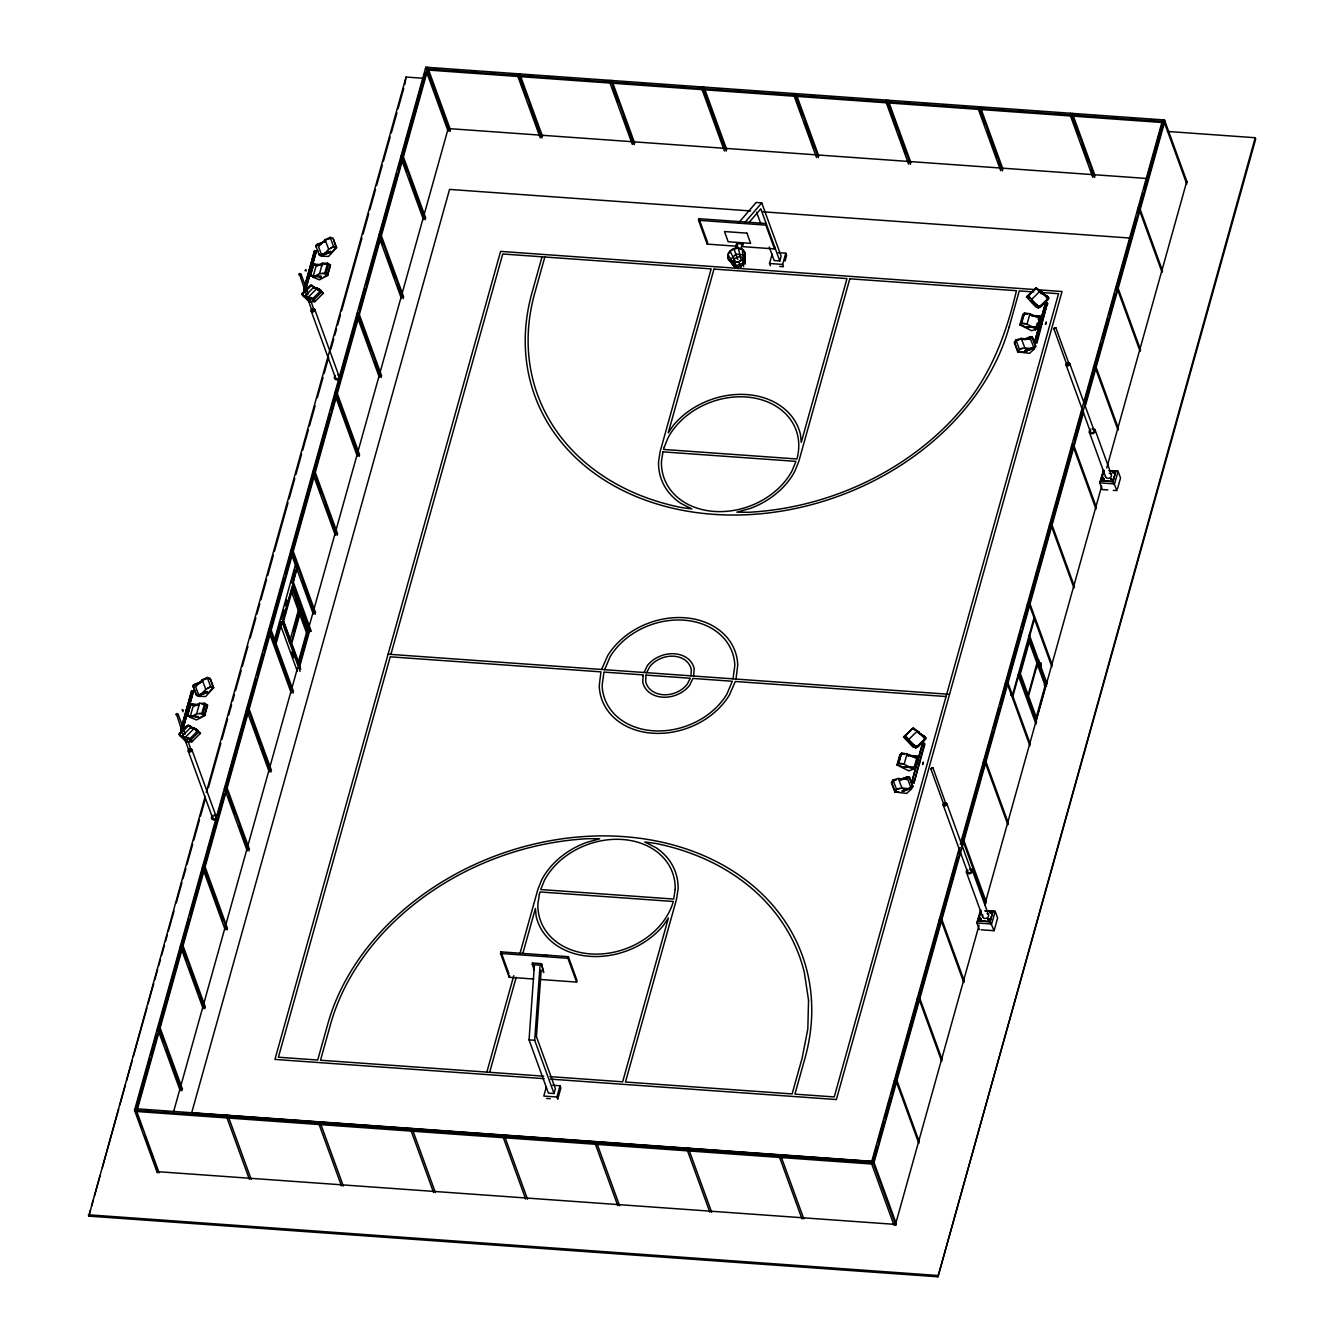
<?xml version="1.0" encoding="UTF-8"?>
<svg xmlns="http://www.w3.org/2000/svg" width="1344" height="1344" viewBox="0 0 1344 1344"><rect width="100%" height="100%" fill="white"/><g stroke="black" fill="none" stroke-linecap="round" stroke-linejoin="round"><path stroke-width="1.5" d="M691.001 675.847L691.286 669.581A23.621 18.665 -20 0 0 673.865 656.225A23.621 18.665 -20 0 0 649.79 666.624L646.649 672.689M1040.323 664.608L1041.264 664.675C1040.474 662.357 1041.23 661.769 1040.491 665.381L1040.861 666.322L1039.87 665.213L1039.819 666.254M541.212 970.049L536.424 1036.577L555.391 1088.707L554.047 1093.529L548.436 1093.126L529.049 1039.87L534.358 966.218M554.047 1093.529L534.677 1040.273L539.969 966.622M736.008 679.073L737.738 665.179A70.846 55.978 -20 0 0 684.6 617.753A70.846 55.978 -20 0 0 607.572 655.872L601.625 669.463M981.019 919.246L980.23 918.137L980.33 919.498M988.714 920.371L988.394 918.708L988.898 920.455M989.016 919.162L988.327 920.018M988.562 919.951L988.646 918.876L988.092 919.498M990.242 913.013L990.142 912.61C991.855 911.669 990.142 914.323 990.78 912.106M1102.937 478.716L1103.962 478.85L1102.987 479.186M1103.138 478.044L1103.928 479.153M1103.256 478.901L1103.407 478.111M1111.186 478.666L1111.908 479.741M1111.673 479.102L1111.555 480.11C1111.085 478.246 1112.21 479.539 1111.001 479.405M1113.286 473.038L1113.067 471.761M1113.622 473.088L1113.235 471.677L1113.252 472.97M1039.886 666.204L1040.256 663.516M1041.852 322.678L1042.138 324.223L1042.02 322.308M1040.105 663.398L1039.92 664.726M1053.814 328.541L1066.733 364.442L1068.144 364.896L1068.917 363.636L1055.83 327.701L1054.301 327.802M306.398 270.9L304.97 270.631L305.911 269.522M923.261 762.317L922.589 764.568L923.261 762.3M180.751 729.826L191.688 690.698L193.553 690.917L182.633 730.044L180.751 729.826L181.306 730.951L186.782 711.379M303.66 289.733L314.597 250.606L316.462 250.824L305.542 289.951L303.66 289.733L304.063 290.842L314.597 250.606M180.936 729.926L191.688 690.698M303.845 289.834L314.765 250.706L304.214 290.858M181.171 730.934L191.554 693.773M188.412 705.516L191.688 693.773M182.633 730.044L193.536 690.816M316.428 250.723L305.542 289.951M187.639 714.773L189.991 706.306A1.932 1.529 -20 0 1 192.276 704.861L197.803 705.247M190.025 717.293L192.948 706.843L199.567 703.298L204.691 703.265L207.631 705.113L204.725 715.562L196.543 719.93L190.025 717.293L196.661 713.731L201.768 713.698L204.725 715.562M312.934 277.2L315.857 266.75L322.476 263.206L327.6 263.172L330.54 265.02L327.634 275.47L319.452 279.838L312.934 277.2L319.553 273.638L324.677 273.605L327.634 275.47M196.661 713.731L199.567 703.298M319.553 273.638L322.476 263.206M310.514 273.974A1.73 1.361 -20 0 0 311.758 275.486L320.729 276.746M201.768 713.698L204.691 703.265M324.677 273.605L327.6 263.172M207.194 705.886L204.624 715.075L203.062 714.101L205.632 704.894L207.463 705.734M330.103 265.793L327.533 274.982L325.97 274.008L328.541 264.802L330.372 265.642M1167.365 131.443L1255.212 137.726L1255.699 139.054L937.944 1276.8L88.788 1216.118L205.128 796.471M206.254 792.422L406.056 77.045L424.872 78.389M88.788 1216.118L90.485 1210.07M91.61 1206.022L93.307 1199.957M94.433 1195.925L100.078 1175.714M102.346 1167.634L118.709 1109.018M119.834 1104.986L125.479 1084.776M126.605 1080.727L132.25 1060.517M133.375 1056.485L146.933 1007.983M148.058 1003.934L153.703 983.724M154.829 979.692L157.651 969.578M158.777 965.546L160.474 959.482M161.599 955.433L164.422 945.336M165.547 941.287L167.244 935.222M168.37 931.19L174.014 910.98M176.266 902.899L181.91 882.689M183.053 878.64L185.875 868.543M187.001 864.494L192.646 844.284M193.771 840.252L199.416 820.042M200.542 815.993L205.061 799.831M208.438 787.702L220.853 743.249M221.995 739.2L227.623 718.99M228.766 714.958L231.588 704.844M232.714 700.812L234.41 694.747M235.536 690.698L241.181 670.488M242.306 666.456L247.951 646.246M250.202 638.165L255.847 617.954M256.973 613.906L259.795 603.809M260.921 599.76L266.566 579.55M267.708 575.518L273.353 555.307M274.478 551.258L288.019 502.757M289.145 498.725L294.79 478.514M295.915 474.466L301.56 454.272M302.686 450.223L308.33 430.013M309.473 425.981L315.101 405.77M317.369 397.673L323.014 377.479M324.139 373.43L328.658 357.269M330.91 349.188L333.732 339.074M334.858 335.042L336.554 328.978M337.68 324.929L340.502 314.832M341.628 310.783L361.956 238.039M363.082 233.99L368.726 213.78M369.852 209.748L375.497 189.538M376.622 185.489L382.267 165.278M383.393 161.246L390.163 136.987M391.306 132.955L396.95 112.745M398.076 108.696L403.721 88.486M404.846 84.454L406.056 77.045M157.282 1172.741L134.534 1110.262L425.83 67.2L1164.475 119.969L1187.206 182.448M135.509 1109.354L149.621 1058.82M150.746 1054.771L156.391 1034.561M157.517 1030.512L188.58 919.346M189.706 915.298L216.804 818.261M217.93 814.229L223.574 794.018M224.7 789.97L255.746 678.787M256.889 674.738L262.534 654.528M263.659 650.496L283.987 577.718M285.113 573.67L290.758 553.459M291.883 549.41L329.7 413.986M330.842 409.937L357.941 312.917M359.066 308.868L364.711 288.658M365.837 284.609L396.883 173.426M398.009 169.394L425.107 72.358M427.678 67.334L136.382 1110.396L159.113 1172.858M274.378 640.332L295.411 565.034L297.259 565.169L292.908 583.33L297.662 566.278L295.814 566.143M275.352 639.425L279.871 623.28L281.702 623.398L276.074 643.608M291.598 581.297L294.756 569.94M281.249 619.634L284.155 609.739M285.23 605.875L286.776 599.827M275.671 642.482L281.299 622.289L281.702 623.398M300.098 671.446L282.223 622.356L293.412 582.271L290.657 582.07L291.06 583.195M284.374 615.686L291.95 588.571M289.481 642.163L298.334 610.445L291.312 591.125M293.21 631.378L298.754 611.554L306.482 632.806L297.629 664.524L299.46 664.658L308.33 632.94L300.586 611.688L291.732 643.406L299.46 664.658M292.454 589.327L300.182 610.579L291.329 642.298L283.584 621.046M173.242 1112.966L290.724 692.345M291.967 687.876L297.578 667.766M299.225 661.382L307.322 632.352L301.073 615.149M308.818 627.53L448.174 128.554M227.069 1115.268L226.632 1116.847L249.379 1179.31M517.944 73.786L517.49 75.365L540.238 137.827M228.917 1115.402L228.48 1116.965L251.21 1179.444M519.775 73.92L519.338 75.482L542.069 137.962M390.902 654.41L502.74 253.999L711.161 268.884L660.122 451.668L658.56 461.748A73.198 57.842 -20 0 0 680.887 503.362L691.858 508.922L681.173 507.478A247.968 195.938 -20 0 1 534.761 293.076L544.841 257.006M542.035 256.805L531.938 292.958A250.891 198.24 -20 0 0 713.479 514.332A250.891 198.24 -20 0 0 1009.126 327.062M319.183 1121.837L318.73 1123.416L341.477 1185.895M610.042 80.354L609.588 81.934L632.335 144.413M321.014 1121.971L320.578 1123.55L343.308 1186.03M611.873 80.489L611.436 82.068L634.183 144.547L634.62 142.968L612.595 82.438M411.281 1128.422L410.827 1130.002L433.574 1192.481M413.112 1128.557L412.675 1130.136L435.422 1192.615M703.97 87.074L703.534 88.654L726.281 151.133M737.806 246.305L707.179 244.104L698.51 220.298L698.964 218.702L766.332 223.524L765.878 225.12L774.547 248.926L741.888 246.59M533.702 979.02L509.191 977.273L500.539 953.467L500.976 951.871L568.361 956.676L577.013 980.482L576.576 982.078L539.818 979.457M707.179 244.104L707.616 242.508L698.964 218.702M509.191 977.273L509.645 975.66M486.847 1072.126L513.778 975.71M519.943 953.618L537.886 889.342L541.901 879.446A73.198 57.842 -20 0 1 586.152 842.57L599.743 838.774L588.689 838.656A247.968 195.938 -20 0 0 330.59 1024.162L320.527 1060.231L543.682 1076.174M489.653 1072.327L516.197 977.273M522.967 953.014L535.399 908.527L536.172 916.423A73.198 57.842 -20 0 0 589.882 956.34A73.198 57.842 -20 0 0 663.348 925.495L668.405 918.019L622.658 1081.819L549.931 1076.628M604.649 669.682L610.142 656.695A67.872 53.626 -20 0 1 683.928 620.172A67.872 53.626 -20 0 1 734.815 665.616L732.984 678.854M533.921 969.998L532.409 963.01L541.447 963.665L543.614 972.434L541.447 963.665M736.814 242.911L735.386 248.657L736.814 243.6L742.426 244.003L743.047 245.011L742.426 243.314L736.814 242.911L737.436 244.608M742.426 243.314L740.897 248.774M503.378 1135.008L502.942 1136.587L525.672 1199.05M505.21 1135.142L504.773 1136.722L527.52 1199.184M644.062 672.504L647.405 665.498A26.628 21.034 -20 0 1 674.537 653.772A26.628 21.034 -20 0 1 694.193 668.842L693.588 676.032M576.576 982.078L567.907 958.289L568.361 956.676M770.364 265.759L769.541 263.491L772.145 254.15M774.547 248.926L775.001 247.313M546.403 1086.708L543.799 1096.066L556.903 1096.99L557.726 1099.258L560.851 1088.035L560.028 1085.767L552.552 1085.23M769.255 247.044L774.178 260.551L779.789 260.954L781.133 256.15L761.746 202.894L756.134 202.49L738.394 223.07M779.722 266.431L783.468 266.7L782.645 264.432L785.77 253.21L778.277 252.672M785.03 261.089L786.593 255.478L785.77 253.21M556.903 1096.99L560.028 1085.767M595.476 1141.594L595.039 1143.156L617.77 1205.635M597.324 1141.711L596.87 1143.29L619.618 1205.77M687.574 1148.162L687.137 1149.742L709.867 1212.221M978.432 106.68L977.995 108.259L1000.726 170.738M689.422 1148.297L688.968 1149.876L711.715 1212.355M1009.159 327.062L1019.256 290.909L1033.738 291.934M779.671 1154.748L779.234 1156.327L801.965 1218.806M1070.53 113.266L1070.093 114.845L1092.823 177.324M781.519 1154.882L781.066 1156.462L803.813 1218.924M1072.378 113.4L1071.941 114.979L1094.671 177.442M896.986 765.022L899.892 754.589L901.622 753.06L907.032 753.85L916.675 758.57L913.752 769.003L908.863 770.834L896.986 765.022L898.699 763.51L901.622 753.06M1019.894 324.929L1022.801 314.496L1024.514 312.967L1029.941 313.757L1039.567 318.478L1036.661 328.91L1031.772 330.742L1019.894 324.929L1021.608 323.417L1024.514 312.967M899.606 757.226L897.557 764.585L898.447 763.778M1020.449 324.492L1023.926 314.496A4.536 2.419 15.6 0 1 1027.438 314.294M899.472 760.099L901.018 754.589A4.536 2.419 15.6 0 1 904.529 754.387M913.752 769.003L904.126 764.282L907.032 753.85M1036.661 328.91L1027.018 324.19L1029.941 313.757M911.131 756.218L916.658 756.605A1.932 1.529 -20 0 1 918.053 758.318L915.482 766.752A1.73 1.361 -20 0 1 913.45 768.046L903.941 766.87L913.181 767.34A1.73 1.361 -20 0 0 915.214 766.046L917.582 757.613A1.73 1.361 -20 0 0 916.322 756.101L907.15 755.446M1032.192 315.991L1039.567 316.529A1.932 1.529 -20 0 1 1040.962 318.226L1038.391 326.659A1.73 1.361 -20 0 1 1036.342 327.953L1026.85 326.777L1036.09 327.247A1.73 1.361 -20 0 0 1038.122 325.954L1040.474 317.52A1.73 1.361 -20 0 0 1039.231 316.008M904.21 767.575L904.562 766.651M1027.471 326.558L1027.118 327.482L1026.9 326.592M1035.283 330.12L1037.215 323.165M922.69 743.014L911.77 782.141L922.656 742.93L924.907 744.173L913.836 783.3L924.504 743.047M1034.645 341.964L1045.565 302.837L1047.413 302.954L1036.896 343.207L1034.645 341.964L1045.598 302.921M1036.375 342.166L1047.413 302.954M959.179 848.35L871.332 1162.913L894.062 1225.375M960.305 844.301L1162.627 119.851M876.691 1146.298L872.172 1162.442L871.769 1161.334M877.817 1142.249L883.462 1122.055M884.587 1118.023L890.215 1097.83M891.358 1093.798L957.331 857.539M958.457 853.507L960.154 847.442M961.834 841.378L992.292 732.346M993.418 728.314L999.062 708.12M1000.188 704.071L1020.482 631.378M1021.625 627.346L1072.932 443.604M1074.058 439.555L1082.525 409.265M1084.205 403.217L1101.122 342.636M1102.265 338.604L1107.893 318.41M1109.018 314.362L1114.663 294.168M1115.789 290.136L1136.1 217.442M1137.226 213.41L1142.854 193.217M1143.979 189.168L1162.039 124.555M895.91 1225.51L873.18 1163.03L960.154 851.609M961.716 845.981L1164.475 119.969M874.02 1162.577L1083.55 412.306M1085.246 406.241L1164.878 121.094M1034.057 617.803L1012.452 695.134L1010.621 694.999M1012.872 696.242L1018.5 676.049M1029.706 635.964L1034.46 618.929M1038.055 663.617L1037.736 664.541M1038.626 666.137C1036.123 665.65 1040.609 663.163 1039.651 662.474M981.204 929.779L994.09 930.703L990.209 921.749L978.432 920.892L981.12 910.442L976.92 922.942L979.356 929.645M1113.319 490.342L1116.998 490.61L1113.118 481.656L1101.324 480.799L1104.029 470.35L1099.829 482.849L1102.265 489.552L1107.792 489.938M980.078 919.195C981.137 917.146 980.465 920.976 980.465 918.154M1102.987 479.102L1103.239 478.128L1103.609 479.17M1045.968 685.121L1036.224 719.998L1019.542 674.15L1029.286 639.274L1045.968 685.121L1044.12 685.003M979.087 925.109L895.507 1224.401L156.862 1171.615M984.732 904.882L1101.677 486.142M1106.75 467.964L1186.802 181.339M990.461 911.971L990.024 912.559M1112.093 479.506L1111.169 479.522M1113.538 472.853L1113.185 471.694M990.091 921.379L992.897 911.282L990.209 921.749L978.298 920.539M1112.983 481.286L1115.806 471.19L1113.118 481.656L1101.206 480.446M994.09 930.703L997.618 918.07L995.182 911.383L985.051 910.728M1117.502 488.796L1120.526 477.977L1118.09 471.29L1108.884 470.635M937.944 1276.8L1255.212 137.726M1038.811 666.96L1039.903 662.894L1041.163 665.482L1040.827 664.591M1038.509 661.366L1037.921 661.651M1038.274 660.257L1038.862 660.106M1036.19 668.102L1036.762 668.287M1042.037 293.16L1040.861 292.303M186.782 710.338L186.446 709.531L186.598 711.715M1031.57 315.218L1029.924 314.345L1030.529 315.269M906.881 754.74L908.796 755.009L907.637 755.362M908.477 756L907.855 755.076M1040.222 664.356L1039.937 665.398L1039.668 664.507M1040.861 666.322L1041.146 665.297M327.533 252L327.953 251.009M204.624 692.093L205.044 691.102M1113.722 472.802L1113.42 471.979M1111.421 479.758L1111.572 479.153M980.263 918.254L980.095 919.279M980.918 919.531L980.818 918.523M990.545 913.231L990.142 912.089L990.965 912.374M991.099 912.694L990.343 912.156M988.646 919.397L988.882 920.22M988.982 919.985L988.932 919.447M988.512 918.876L989.184 919.716M1040.609 663.6L1039.584 664.087M919.414 764.064L919.598 762.686M733.925 265.978L728.078 258.502L727.961 254.822L730.094 251.294L733.908 248.892L738.377 248.22L742.308 249.48L744.66 252.336L744.996 261.862M728.078 258.502L730.414 261.358L734.362 262.634L738.83 261.962L742.644 259.543L744.778 256.032L744.66 252.336M744.929 260.165L743.148 263.105L736.243 265.675L732.95 264.617L731.002 262.231L730.901 259.174L735.857 254.218L742.879 254.722L744.828 257.09L744.996 262.248L740.544 266.7L734.227 266.246L732.463 264.096L733.975 258.703L740.208 256.385L744.912 259.476M1017.962 351.389L1014.821 343.039L1015.694 341.695M895.927 790.121L895.054 791.482L891.912 783.132L892.786 781.788M1015.896 339.881L1014.216 342.418L1017.778 351.893L1029.521 353.321L1034.326 348.986L1030.764 339.511L1021.238 338.369L1015.896 339.881L1019.458 349.356L1017.778 351.893M1026.446 350.834L1025.472 352.296L1017.576 351.338M892.987 779.974L891.307 782.51L894.869 791.986L906.612 793.414L911.417 789.079L907.855 779.604L898.33 778.462L892.987 779.974L896.566 789.449L894.869 791.986M325.382 241.634L325.886 240.072M1067.002 363.502L1066.733 364.442M944.093 803.594L944.378 805.022L946.025 804.216L932.921 767.794L931.913 767.575L930.922 769.07L943.824 804.535M980.129 918.943C980.868 918.557 980.801 920.455 980.162 918.17M980.347 919.094L980.532 918.238M745.366 221.894L761.746 202.894M748.978 222.533L760.805 208.824L779.789 260.954M325.08 239.686L318.578 246.792L322.14 256.267L328.574 256.418L336.605 247.649L333.043 238.174L330.137 237.35L325.08 239.686L328.658 249.161L322.14 256.267M333.245 238.728L336.134 247.38L334.589 246.926M330.994 252.991L336.386 247.078M202.171 679.778L195.67 686.885L199.231 696.36L205.666 696.511L213.696 687.742L210.134 678.266L207.228 677.443L202.171 679.778L205.75 689.254L199.231 696.36M212.587 685.793L210.353 678.821M209.362 691.673L213.494 687.17M304.181 296.822L312.799 288.221L317.352 288.07L323.501 293.076L314.882 301.678L309.254 301.862L304.181 296.822L308.75 296.671L314.882 301.678M308.75 296.671L317.352 288.07M309.708 299.426L309.809 300.283L302.854 294.924A1.73 1.361 -20 0 1 302.786 292.958M309.943 299.292L302.686 295.058A1.932 1.529 -20 0 1 302.618 292.858L309.758 286.003A1.73 1.361 -20 0 1 312.144 285.65L319.25 290.858M312.53 298.855L321.149 290.254M322.98 293.58L321.552 292.085L313.958 299.678L315.202 301.174M181.272 736.915L189.89 728.314L194.443 728.162L200.592 733.169L191.974 741.77L186.346 741.955L181.272 736.915L185.842 736.764L191.974 741.77M185.842 736.764L194.443 728.162M186.799 739.519L186.917 740.376L179.945 735.017A1.73 1.361 -20 0 1 179.894 733.051L186.85 726.096A1.73 1.361 -20 0 1 189.235 725.743L194.376 729.12M196.09 730.246L189.622 726.281A1.932 1.529 -20 0 0 186.95 726.684L179.962 733.656A1.932 1.529 -20 0 0 180.046 735.857L187.068 740.225M195.653 730.766L196.728 729.691M189.622 738.948L198.24 730.346M1026.497 296.94L1036.241 287.801L1040.323 290.791L1047.883 298.906L1038.374 307.944L1035.838 306.953L1026.497 296.94L1027.622 296.402L1031.705 299.393L1039.265 307.507M1036.241 287.801L1027.001 296.419M1031.705 299.393L1040.323 290.791M1040.794 305.558A1.73 1.361 -20 0 1 1038.408 305.911L1031.402 301.56L1038.274 306.062A1.932 1.529 -20 0 0 1040.945 305.676M1038.526 306.768A1.932 1.529 -20 0 0 1041.197 306.382L1048.186 299.393A1.932 1.529 -20 0 0 1048.118 297.192L1041.247 292.69L1047.95 297.343A1.73 1.361 -20 0 1 1048.018 299.309L1041.046 306.247A1.73 1.361 -20 0 1 1038.66 306.617L1031.654 302.266L1032.259 301.577M1038.374 307.944L1047.934 298.687A1.932 1.529 -20 0 0 1047.866 296.486L1040.827 292.135L1047.698 296.638A1.73 1.361 -20 0 1 1047.749 298.603M903.588 737.033L913.332 727.894L917.414 730.884L924.974 738.998L916.373 747.6L912.929 747.046L903.588 737.033L913.332 727.894M904.714 736.495L908.796 739.486L917.414 730.884M915.617 746.861L908.897 742.241M915.466 748.037L925.025 738.78A1.932 1.529 -20 0 0 924.958 736.579L917.935 732.228L924.79 736.73A1.73 1.361 -20 0 1 924.84 738.696M901.018 754.589L899.724 755.21M1038.19 319.687L1039.567 318.478M323.198 263.962L324.66 263.962M320.275 278.242L321.552 277.553M324.038 276.864L327.802 274.848M204.893 714.941L199.382 717.881L197.938 716.772M183.053 711.715L182.129 709.632L183.422 710.388M1046.976 299.342L1047.883 298.906M924.084 739.435L924.974 738.998M328.658 249.161L333.698 246.826L336.605 247.649M205.75 689.254L210.79 686.918L213.696 687.742M324.559 241.601L317.285 244.289A1.932 1.529 -20 0 0 316.025 246.389L319.166 254.789A1.932 1.529 -20 0 0 321.518 255.545L330.59 252.168L330.271 251.294L321.216 254.654A1.73 1.361 -20 0 1 319.116 253.982M324.626 241.769L317.386 244.457A1.73 1.361 -20 0 0 316.243 246.338M321.25 243.818L317.554 244.994A1.932 1.529 -20 0 0 316.277 247.094M330.338 251.462L321.266 254.839A1.932 1.529 -20 0 1 318.914 254.083M1022.918 339.646L1030.126 336.773A1.932 1.529 -20 0 1 1032.461 337.529L1035.619 345.929A1.932 1.529 -20 0 1 1034.342 348.029L1025.27 351.406L1034.258 347.861M1024.934 339.511L1030.378 337.478A1.932 1.529 -20 0 1 1032.73 338.234M1024.985 339.679L1030.411 337.663A1.73 1.361 -20 0 1 1032.511 338.335M1025.27 351.406L1024.951 350.532L1034.006 347.155A1.73 1.361 -20 0 0 1035.149 345.29M201.65 681.694L194.393 684.382A1.932 1.529 -20 0 0 193.116 686.482L196.258 694.882A1.932 1.529 -20 0 0 198.61 695.638L207.682 692.261L207.362 691.387L198.358 694.932A1.932 1.529 -20 0 1 196.006 694.176M201.718 681.862L194.477 684.55A1.73 1.361 -20 0 0 193.334 686.431L196.476 694.781A1.73 1.361 -20 0 0 198.576 695.453L207.682 692.261M200.155 683.222L194.645 685.087A1.932 1.529 -20 0 0 193.368 687.187M901.774 778.898L907.217 776.866A1.932 1.529 -20 0 1 909.569 777.622L912.71 786.022A1.932 1.529 -20 0 1 911.434 788.122L902.362 791.498L911.35 787.954A1.73 1.361 -20 0 0 912.492 786.072L909.35 777.722A1.73 1.361 -20 0 0 907.25 777.05L901.824 779.066M900.262 780.444L907.469 777.571A1.932 1.529 -20 0 1 909.821 778.327M902.362 791.498L902.042 790.625L911.182 787.416A1.932 1.529 -20 0 0 912.458 785.316M1029.722 315.034L1031.285 315.252M1020.869 339.209L1022.196 339.427M1019.458 349.356L1024.8 347.844L1034.326 348.986M896.566 789.449L901.908 787.937L911.417 789.079M189.958 749.246L189.454 751.078L191.134 750.019L188.21 741.905M544.589 956.172L547.562 955.735M1067.791 363.098L1068.917 363.636M1111.706 479.573L1111.068 478.85M311.606 301.291L315.386 301.157M200.071 733.673L198.643 732.178L191.05 739.771L192.293 741.266M188.698 741.384L192.478 741.25M203.532 680.165L202.104 681.206M1037.702 662.357L1038.307 662.239M434.616 68.914L438.799 69.216M453.449 70.258L457.632 70.56M472.282 71.602L476.465 71.904M491.114 72.946L495.298 73.248M509.947 74.29L514.13 74.592M528.78 75.634L532.963 75.936M547.613 76.994L551.796 77.28M566.446 78.338L570.629 78.624M585.262 79.682L589.462 79.985M604.094 81.026L608.294 81.329M622.927 82.37L627.11 82.673M641.76 83.714L645.943 84.017M660.593 85.058L664.776 85.361M679.426 86.402L683.609 86.705M698.258 87.746L702.442 88.049M717.091 89.09L721.274 89.393M735.924 90.451L740.107 90.737M754.757 91.795L758.94 92.081M773.59 93.139L777.773 93.442M792.422 94.483L796.606 94.786M811.255 95.827L815.438 96.13M830.088 97.171L834.271 97.474M848.921 98.515L853.104 98.818M867.754 99.859L871.937 100.162M886.586 101.203L890.77 101.506M905.419 102.547L909.602 102.85M924.252 103.891L928.435 104.194M943.085 105.252L947.268 105.538M961.918 106.596L966.101 106.882M980.75 107.94L984.934 108.242M999.583 109.284L1003.766 109.586M1018.399 110.628L1022.599 110.93M1037.232 111.972L1041.432 112.274M1056.065 113.316L1060.265 113.618M1074.898 114.66L1079.081 114.962M1093.73 116.004L1097.914 116.306M1112.563 117.348L1116.746 117.65M1131.396 118.692L1135.579 118.994M1150.229 120.053L1154.412 120.338M425.393 68.779L1164.038 121.548L1186.769 184.027M450.257 128.705L1147.054 178.5M401.15 155.568L402.998 155.702L425.746 218.182M1137.948 208.219L1139.796 208.337L1162.526 270.816M1137.511 209.798L1139.359 209.916L1162.09 272.395M750.607 210.941L449.551 189.42L191.654 1112.899L873.197 1161.602M763.14 211.831L1131.094 238.123M698.51 220.298L765.878 225.12M379.126 234.461L380.957 234.595L403.704 297.074M1115.923 287.112L1117.754 287.246L1140.502 349.726L1140.065 351.305L1117.318 288.826L1115.47 288.691M769.541 263.491L782.645 264.432M1034.897 289.565L500.59 251.395L274.932 1059.425L544.169 1078.661M1039.08 289.867L1062.029 291.514L836.371 1099.543L550.435 1079.114M1042.003 292.522L1058.551 293.714L834.238 1096.939L794.926 1094.134L805.039 1057.98A250.891 198.24 -20 0 0 623.482 836.606A250.891 198.24 -20 0 0 327.835 1023.876L317.705 1060.03L278.41 1057.224L390.23 656.813L600.953 671.866L599.239 685.759A70.846 55.978 -20 0 0 652.361 733.186A70.846 55.978 -20 0 0 729.389 695.05L735.336 681.475L946.058 696.528M1047.816 304.08L1047.295 303.038M322.291 264.583L314.899 264.247A1.73 1.361 -20 0 0 312.866 265.541L310.279 273.974A1.932 1.529 -20 0 0 311.69 275.671L320.897 276.343M1031.89 315.47L1039.298 315.823A1.932 1.529 -20 0 1 1040.71 317.52L1038.341 325.987A1.932 1.529 -20 0 1 1036.056 327.432L1026.85 326.777M322.543 265.289L315.185 264.768A1.932 1.529 -20 0 0 312.9 266.213L310.548 274.68A1.932 1.529 -20 0 0 311.942 276.377L321.149 277.032L320.947 276.142M322.51 265.474L315.151 264.953A1.73 1.361 -20 0 0 313.118 266.246L310.766 274.663A1.73 1.361 -20 0 0 312.01 276.192M1032.142 316.176L1039.483 316.714A1.73 1.361 -20 0 1 1040.743 318.226M1093.882 366.022L1095.73 366.139L1118.46 428.618M356.647 314.95L358.495 315.084L381.226 377.546M1093.445 367.584L1095.276 367.718L1118.023 430.198M335.059 392.263L336.89 392.398L359.638 454.877M1071.84 444.914L1073.688 445.049L1096.435 507.528M1071.403 446.494L1073.251 446.628L1095.982 509.09M1110.043 471.122L1118.09 471.29L1114.562 483.907L1099.829 482.849L1103.357 470.232L1104.146 470.702M313.018 471.173L314.866 471.307L337.596 533.77M1049.815 523.807L1051.663 523.942L1074.394 586.421L1073.957 588L1051.21 525.521L1049.378 525.386M290.976 550.066L292.824 550.2L315.571 612.679M1027.774 602.717L1029.622 602.851L1052.352 665.314M1027.337 604.296L1029.185 604.43L1051.915 666.893M298.334 610.445L300.182 610.579M1039.937 663.734L1040.945 663.768M1037.753 664.558L1038.526 666.994M1039.55 665.314L1040.491 665.381M1039.752 666.07L1040.794 666.137M282.223 622.356L279.468 622.154L297.326 671.244M268.951 628.975L270.799 629.093L293.53 691.572M1005.749 681.61L1007.58 681.744L1030.327 744.223M306.482 632.806L308.33 632.94M1005.295 683.189L1007.143 683.323L1029.89 745.802M388.097 654.209L949.536 694.327M246.91 707.868L248.758 708.002L271.488 770.482M983.707 760.519L985.555 760.654L1008.286 823.116L1007.849 824.695L985.102 762.233L983.27 762.098M199.382 704.676L192.024 704.155A1.932 1.529 -20 0 0 189.739 705.6M907.2 755.261L916.406 755.916A1.932 1.529 -20 0 1 917.801 757.613L915.432 766.08A1.932 1.529 -20 0 1 913.147 767.525L903.941 766.87M199.332 704.861L191.99 704.34A1.73 1.361 -20 0 0 189.958 705.634L187.387 714.067A1.932 1.529 -20 0 0 188.782 715.764L197.988 716.419M197.753 705.432L192.242 705.046A1.73 1.361 -20 0 0 190.21 706.339L187.858 714.756A1.73 1.361 -20 0 0 189.101 716.285M911.064 756.403L916.574 756.79A1.73 1.361 -20 0 1 917.834 758.318M246.473 709.447L248.321 709.582L271.051 772.061M911.736 782.057L913.567 782.191M224.885 786.778L226.716 786.895L249.463 849.374M961.666 839.412L963.514 839.546L986.261 902.026M961.229 840.991L963.077 841.126L985.807 903.605M985.169 911.081L995.182 911.383L991.654 924L976.92 922.942L980.448 910.325L981.238 910.795M202.843 865.67L204.691 865.805L227.422 928.267L226.985 929.846L204.238 867.384L202.406 867.25L225.137 929.729M939.641 918.322L941.489 918.439L964.219 980.918L963.782 982.498L941.035 920.018L939.204 919.901M500.539 953.467L567.907 958.289M531.972 964.622L541.01 965.261M180.802 944.563L182.65 944.698L205.397 1007.177M917.599 997.214L919.447 997.349L942.178 1059.828M917.162 998.794L919.01 998.928L941.741 1061.407M529.049 1039.87L534.677 1040.273M157.886 1026.631L159.734 1026.766L182.482 1089.228M894.684 1079.266L896.532 1079.4L919.262 1141.879M894.247 1080.845L896.095 1080.979L918.826 1143.458M546.487 1098.468L550.234 1098.72M134.971 1108.682L873.617 1161.451L896.347 1223.93M145.606 1110.53L149.789 1110.833M164.438 1111.874L168.638 1112.177M183.288 1113.218L187.471 1113.521M202.138 1114.562L206.321 1114.865M220.987 1115.906L225.17 1116.209M239.82 1117.267L244.02 1117.553M258.67 1118.611L262.853 1118.914M277.519 1119.955L281.702 1120.258M296.352 1121.299L300.552 1121.602M315.202 1122.643L319.385 1122.946M334.051 1123.987L338.234 1124.29M352.901 1125.348L357.084 1125.634M371.734 1126.692L375.934 1126.978M390.583 1128.036L394.766 1128.338M409.433 1129.38L413.616 1129.682M428.282 1130.724L432.466 1131.026M447.115 1132.068L451.315 1132.37M465.965 1133.412L470.148 1133.714M484.814 1134.773L488.998 1135.058M503.647 1136.117L507.847 1136.419M522.497 1137.461L526.68 1137.763M541.346 1138.805L545.53 1139.107M560.196 1140.149L564.379 1140.451M579.029 1141.493L583.229 1141.795M597.878 1142.837L602.062 1143.139M616.728 1144.198L620.911 1144.483M784.241 1156.159L788.424 1156.462M803.074 1157.503L807.274 1157.806M821.923 1158.847L826.106 1159.15M840.773 1160.191L844.956 1160.494M859.622 1161.552L863.806 1161.838M134.534 1110.262L873.18 1163.03M134.938 1111.37L871.735 1164.022M88.301 1214.791L937.457 1275.456M894.667 791.431L898.817 791.935M1021.608 323.417L1027.018 324.19M898.699 763.51L904.126 764.282M1042.272 292.522L1041.281 291.144L1041.835 292.186M918.809 733.169C917.498 730.531 920.422 732.262 918.926 732.278M208.538 678.67L210.084 679.123M918.994 762.838L919.111 762.401M1020.062 324.307L1028.059 328.222M897.154 764.4L903.638 767.575M1026.514 348.802L1027.471 349.272M903.605 788.894L904.579 789.365M195.653 729.506L196.812 730.615M317.688 289.582L312.53 286.188A1.932 1.529 -20 0 0 309.859 286.591L302.87 293.563A1.932 1.529 -20 0 0 302.938 295.764L309.809 300.283M317.537 289.733L312.396 286.356A1.73 1.361 -20 0 0 310.01 286.709L303.055 293.664A1.73 1.361 -20 0 0 303.106 295.63L309.977 300.132M918.187 732.934L925.21 737.285A1.932 1.529 -20 0 1 925.277 739.486L918.288 746.474A1.932 1.529 -20 0 1 915.617 746.861M908.494 741.653L915.499 746.004A1.73 1.361 -20 0 0 917.885 745.651M908.746 742.09L915.751 746.693A1.73 1.361 -20 0 0 918.137 746.34L925.109 739.402A1.73 1.361 -20 0 0 925.042 737.436M194.527 728.969L189.37 725.575A1.932 1.529 -20 0 0 186.698 725.978L179.71 732.95A1.932 1.529 -20 0 0 179.777 735.151L186.648 739.67M192.914 728.7L189.487 726.449A1.73 1.361 -20 0 0 187.102 726.802L180.146 733.757A1.73 1.361 -20 0 0 180.214 735.722M298.721 609.353L295.512 599.878M1034.594 288.842L1035.502 288.893L1027.908 296.47A4.536 1.411 45 0 1 1030.478 297.814M1030.898 300.602L1033.301 303.173M911.686 728.935L904.999 736.562A4.536 1.411 45 0 1 907.57 737.906M908.796 739.486L916.373 747.6M904.092 736.512L910.392 743.266M1041.432 293.866L1039.534 291.598A4.536 1.411 45 0 0 1036.627 289.262M730.414 261.358L735.487 267.876M727.961 254.822L733.858 263.508M1053.83 328.978L1055.83 327.701M930.922 769.07L932.921 767.794M734.362 262.634L738.125 268.716M313.992 309.691L312.581 309.238L311.808 310.498L314.026 309.926L311.119 301.812M308.246 293.933L301.073 274.226L299.242 273.47L311.808 310.498M298.721 274.562L300.283 275.402L301.073 274.226M185.338 734.026L178.181 714.319L176.333 713.563L183.389 735.454M175.829 714.655L177.374 715.495L178.181 714.319M730.094 251.294L735.269 261.156M1021.238 338.369L1024.8 347.844M1024.951 350.532L1034.09 347.323A1.932 1.529 -20 0 0 1035.367 345.223M898.33 778.462L901.908 787.937M330.137 237.35L333.698 246.826M330.59 252.168L321.468 255.36A1.73 1.361 -20 0 1 319.368 254.688M207.228 677.443L210.79 686.918M1033.889 341.326L1034.208 342.199M910.997 781.418L911.316 782.292M317.453 250.202L317.772 251.059M194.544 690.295L194.863 691.152M733.908 248.892L737.822 259.543M1162.19 121.43L1162.594 122.539L427.644 70.022L137.222 1109.926L136.819 1108.817M1073.083 115.349L1095.108 175.862M1071.235 115.214L1078.342 134.736M1081.903 144.497L1088.304 162.07M1091.143 169.882L1093.277 175.745M1003.01 169.294L980.28 106.814L979.826 108.394L1002.574 170.873M979.86 110.594L984.833 124.253M987.672 132.065L996.912 157.45M998.323 161.347L1000.457 167.21M1095.175 430.114L1111.404 474.734M1069.723 363.586L1094.083 430.517M1066.078 364.93L1090.454 431.878M1089.362 432.281L1105.608 476.902M1103.474 478.246L1103.81 479.17M1031.554 301.409L1031.654 302.266M910.913 162.708L888.182 100.229L887.729 101.808L910.476 164.287M896.986 129.394L886.334 100.111L885.898 101.674L908.628 164.153M899.119 135.24L905.52 152.813M1029.286 634.855L1047.161 683.945M1046.539 686.146L1029.286 638.736L1019.323 674.402L1036.577 721.812L1035.972 724.03L1018.097 674.94M818.815 156.122L796.068 93.66L795.631 95.239L818.378 157.702M802.049 114.996L794.237 93.526L793.8 95.105L816.53 157.567M804.888 122.808L814.128 148.193M756.605 212.285L760.822 223.86M704.693 89.023L726.718 149.554M709.246 106.462L702.139 86.94L701.702 88.519L724.433 150.998M710.657 110.376L723.458 145.505M972.266 870.206L988.512 914.827M946.814 803.678L971.174 870.61M943.186 805.022L967.546 871.97M966.454 872.374L982.699 916.994M736.814 243.6L737.318 245.011M612.881 88.166L617.854 101.842M623.532 117.449L632.772 142.834M520.481 75.869L542.522 136.382M518.65 75.734L526.462 97.205M529.301 105.017L540.674 136.248M428.383 69.283L450.425 129.814L449.971 131.376L427.241 68.914M425.83 67.2L426.25 68.309M428.686 75.012L448.577 129.679M426.821 72.677L448.14 131.258M425.292 219.744L402.562 157.282L400.714 157.147L423.461 219.626L423.898 218.047L409.685 179.004M403.284 161.431L406.846 171.192M403.267 298.654L380.52 236.174L378.689 236.04L401.419 298.519M381.259 240.324L382.67 244.222M386.938 255.948L394.75 277.418M397.606 285.23L401.15 294.991M381.662 375.967L358.932 313.505L357.084 313.37L370.591 350.465M374.858 362.174L379.831 375.85L379.394 377.429L357.353 316.898M314.798 309.641L339.158 376.589M311.17 311.002L335.53 377.933M359.201 456.456L336.454 393.977L334.606 393.842L357.353 456.322L357.79 454.742L337.193 398.126M532.409 963.01L534.374 968.402M500.976 951.871L508.973 973.829M337.159 535.349L314.412 472.886L312.581 472.752L335.311 535.214M315.857 478.985L320.83 492.643M325.097 504.353L334.337 529.738M315.118 614.258L292.387 551.779L290.539 551.645L313.286 614.124M293.076 555.828L296.671 565.69M302.148 580.742L312.614 609.504M293.412 582.271L311.287 631.361M309.977 631.68L293.412 586.152L283.45 621.818L300.703 669.228M292.488 586.622L309.17 632.486L299.426 667.363L282.744 621.499M301.006 614.41L303.072 620.105M291.732 651.974L293.798 657.653M293.093 693.151L270.346 630.672L268.514 630.554L291.245 693.017M271.74 636.636L291.278 690.329M251.177 719.578L260.417 744.962M261.845 748.86L269.657 770.347L269.22 771.926L247.901 713.345M249.026 850.954L226.279 788.474L224.431 788.34L247.178 850.819M228.43 796.538L234.83 814.094M239.098 825.821L246.91 847.291M191.89 749.734L216.25 816.682A1.932 1.529 -20 0 1 213.998 818.933A1.932 1.529 -20 0 1 213.058 816.446M184.766 739.25L188.899 750.59M188.261 751.094L212.621 818.026M205.682 873.482L222.734 920.338M204.943 1008.756L182.213 946.277L180.365 946.142L203.112 1008.622L203.549 1007.042L199.987 997.282M182.935 950.426L186.497 960.187M189.336 967.999L198.576 993.384M182.028 1090.807L159.298 1028.328L157.45 1028.21L180.197 1090.673L180.634 1089.094L166.421 1050.05M160.02 1032.478L163.582 1042.238M135.694 1110.631L142.078 1128.204M144.934 1136.016L157.718 1171.162M738.83 261.962L741.115 268.279M1036.073 340.519L1036.392 341.376M738.377 248.22L740.813 259.106M988.63 918.826L989.05 920.002M988.596 920.136L988.159 918.943M742.644 259.543L743.652 266.666M742.308 249.48L743.434 259.946M744.778 256.032L745.08 264.314M542.993 956.105A8.837 6.989 -20 0 1 547.462 955.45M339.545 378.706A3.091 2.453 -20 0 1 335.261 379.344A3.091 2.453 -20 0 1 335.143 375.816M338.05 374.724A3.091 2.453 -20 0 1 340.368 376.807M339.175 377.395A1.932 1.529 -20 0 1 336.907 378.84A1.932 1.529 -20 0 1 335.496 377.126M338.251 375.766A1.932 1.529 -20 0 1 339.242 376.975M318.646 289.834A4.536 1.411 45 0 1 321.552 292.085M311.052 297.41A4.536 1.411 45 0 1 312.48 298.334M309.607 285.886A1.932 1.529 -20 0 1 312.278 285.482M322.14 273.286A4.536 2.419 15.6 0 1 324.038 273.386M324.694 264.079A4.536 2.419 15.6 0 1 326.609 264.197M312.648 265.507A1.932 1.529 -20 0 1 314.933 264.062M330.809 247.817A4.536 2.772 -20.6 0 1 332.69 247.078M327.667 239.467A4.536 2.772 -20.6 0 1 329.549 238.745M316.495 247.044A1.73 1.361 -20 0 1 317.638 245.162M217.106 818.21A3.091 2.453 -20 0 1 212.352 819.437A3.091 2.453 -20 0 1 212.856 815.422M214.351 814.85A3.091 2.453 -20 0 1 217.022 815.707M214.385 815.791A1.932 1.529 -20 0 1 216.048 816.329M190.025 748.86A1.932 1.529 -20 0 1 191.873 750.674A1.932 1.529 -20 0 1 188.899 751.783A1.932 1.529 -20 0 1 189.084 749.196M188.143 737.503A4.536 1.411 45 0 1 189.571 738.427M195.737 729.926A4.536 1.411 45 0 1 197.165 730.85M199.231 713.378A4.536 2.419 15.6 0 1 201.146 713.479M201.802 704.172A4.536 2.419 15.6 0 1 203.7 704.29M187.606 714.067A1.73 1.361 -20 0 0 188.849 715.579L198.29 716.94L189.034 716.47A1.932 1.529 -20 0 1 187.639 714.773M207.9 687.91A4.536 2.772 -20.6 0 1 209.782 687.17M204.758 679.56A4.536 2.772 -20.6 0 1 206.64 678.838M198.307 694.747A1.73 1.361 -20 0 1 196.207 694.075M193.586 687.137A1.73 1.361 -20 0 1 194.729 685.255M987.05 913.534A3.091 2.453 -20 0 1 988.26 916.776A3.091 2.453 -20 0 1 984.161 918.305A3.091 2.453 -20 0 1 982.934 915.062M970.066 868.762A3.091 2.453 -20 0 1 972.132 871.937A3.091 2.453 -20 0 1 967.68 873.583A3.091 2.453 -20 0 1 967.159 869.837M969.797 869.719A1.932 1.529 -20 0 1 971.09 871.702A1.932 1.529 -20 0 1 968.318 872.726A1.932 1.529 -20 0 1 967.982 870.391M897.49 788.995A4.536 2.772 -20.6 0 1 899.388 788.323M894.348 780.662A4.536 2.772 -20.6 0 1 896.246 779.974M912.24 785.383A1.73 1.361 -20 0 1 911.098 787.248M907.502 777.756A1.73 1.361 -20 0 1 909.619 778.428M900.026 763.426A4.536 2.419 15.6 0 1 901.958 763.577M915.684 766.786A1.932 1.529 -20 0 1 913.416 768.23M913.718 729.355A4.536 1.411 45 0 1 915.163 730.313M918.036 745.769A1.932 1.529 -20 0 1 915.365 746.155M1109.203 473.29A3.091 2.453 -20 0 1 1111.505 475.81A3.091 2.453 -20 0 1 1108.33 478.346A3.091 2.453 -20 0 1 1105.474 476.263M1092.185 428.702A3.091 2.453 -20 0 1 1095.142 431.626A3.091 2.453 -20 0 1 1090.387 433.39A3.091 2.453 -20 0 1 1090.673 429.257M1093.159 429.71A1.932 1.529 -20 0 1 1093.932 431.726A1.932 1.529 -20 0 1 1091.362 432.684A1.932 1.529 -20 0 1 1090.606 430.668M1067.842 362.695A1.932 1.529 -20 0 1 1069.74 364.392A1.932 1.529 -20 0 1 1067.002 365.753A1.932 1.529 -20 0 1 1066.531 363.35M1020.398 348.902A4.536 2.772 -20.6 0 1 1022.297 348.23M1017.24 340.57A4.536 2.772 -20.6 0 1 1019.155 339.881M1034.258 347.861A1.73 1.361 -20 0 0 1035.401 345.979L1032.259 337.63A1.73 1.361 -20 0 0 1030.159 336.958M1022.935 323.333A4.536 2.419 15.6 0 1 1024.867 323.501M1038.593 326.693A1.932 1.529 -20 0 1 1036.325 328.138M808.55 1000.255L807.828 1028.933L802.2 1057.862L792.12 1093.932L625.464 1082.021L676.519 899.254L678.082 889.174A73.198 57.842 -20 0 0 655.754 847.543L644.734 841.966L655.805 843.461A247.968 195.938 -20 0 1 804.334 972.418L808.55 1000.255M643.054 676.099L642.768 682.097A26.628 21.034 -20 0 0 662.424 697.166A26.628 21.034 -20 0 0 689.556 685.44L692.916 678.434L732.312 681.257L726.835 694.226A67.872 53.626 -20 0 1 653.05 730.766A67.872 53.626 -20 0 1 602.146 685.322L603.977 672.084L643.39 674.906L643.054 676.099M645.977 675.091L645.674 681.341A23.621 18.665 -20 0 0 663.113 694.714A23.621 18.665 -20 0 0 687.17 684.314L690.329 678.25L645.977 675.091M308.986 270.614C309.305 274.344 310.162 267.422 308.986 270.614M539.381 894.23L537.886 903.941A70.224 55.49 -20 0 0 597.626 954.106A70.224 55.49 -20 0 0 673.31 901.471L540.019 891.946L539.381 894.23M662.945 451.87L661.466 461.429A70.224 55.49 -20 0 0 714.134 511.426A70.224 55.49 -20 0 0 792.103 470.77L795.934 461.362L662.945 451.87M675.175 889.476L673.697 899.052L540.708 889.543L544.522 880.135A70.224 55.49 -20 0 1 622.507 839.496A70.224 55.49 -20 0 1 675.175 889.476M181.406 728.65L181.406 728.65M304.315 288.557L304.315 288.557M923.026 743.618L923.026 743.618M1045.934 303.526L1045.934 303.526M1045.514 324.374L1046.17 322.207L1045.514 324.374M664.238 447.182L663.6 449.45L796.891 458.976A70.224 55.49 -20 0 0 752.976 397.807A70.224 55.49 -20 0 0 668.102 437.64L664.238 447.182M713.983 269.086L668.237 432.886L673.294 425.41A73.198 57.842 -20 0 1 746.76 394.582A73.198 57.842 -20 0 1 800.47 434.498L801.242 442.394L846.989 278.594L713.983 269.086M849.794 278.796L798.756 461.563L794.724 471.475A73.198 57.842 -20 0 1 750.49 508.334L736.831 512.165L748.289 512.282A247.968 195.938 -20 0 0 961.632 409.164C990.73 375.581 1006.438 333.43 1016.45 290.707L849.794 278.796M1029.235 641.962L1020.382 673.68L1028.126 694.932L1036.98 663.214L1029.235 641.962M1037.383 664.339L1028.53 696.058L1036.258 717.31L1045.111 685.591L1037.383 664.339M738.276 247.934L733.807 248.606A8.837 6.989 -20 0 0 728.532 259.308A8.837 6.989 -20 0 0 741.418 260.232A8.837 6.989 -20 0 0 742.207 249.194L738.276 247.934M319.116 288.842L320.326 290.237L319.116 288.842M196.207 728.935L197.417 730.33L196.207 728.935M746.928 233.15L724.466 231.538L728.179 241.752L750.641 243.348L746.928 233.15M913.483 781.469L913.147 780.545L913.483 781.469M315.588 251.866L315.235 250.942L315.588 251.866M192.679 691.958L192.343 691.034L192.679 691.958M312.077 311.808A1.932 1.529 -20 0 0 314.866 310.044A1.932 1.529 -20 0 0 311.993 309.103A1.932 1.529 -20 0 0 312.077 311.808M944.093 805.846A1.932 1.529 -20 0 0 946.882 804.065A1.932 1.529 -20 0 0 944.009 803.141A1.932 1.529 -20 0 0 944.093 805.846"/></g></svg>
